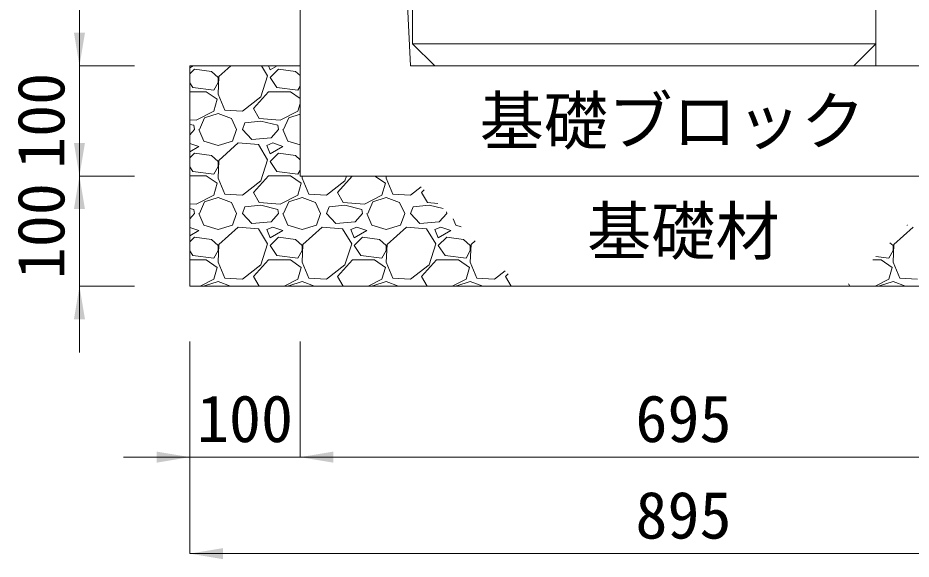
# Model space of a CAD drawing. Units: millimetres at full size. Extents: x 187207 to 255567, y 882048 to 905686.
# Drawn here: x 210387 to 211196, y 893093 to 893584 of the extents above; entities that cross this region are included whole.
import ezdxf
from ezdxf.enums import TextEntityAlignment as Align

# ---------------------------------------------------------------- set-up
doc = ezdxf.new("R2010")
doc.units = ezdxf.units.MM
doc.header["$LTSCALE"] = 20
for name, color, linetype, lineweight in [('パネックス', 2, 'Continuous', 13), ('基礎ブロック', 2, 'Continuous', 13), ('基礎材', 7, 'Continuous', 15), ('寸法線', 7, 'Continuous', 13), ('箱型U字側溝', 2, 'Continuous', 9), ('ﾊｯﾁﾝｸﾞ', 7, 'Continuous', 5)]:
    doc.layers.add(name, color=color, linetype=linetype, lineweight=lineweight)
doc.layers.add('文字', color=7, linetype='Continuous')
doc.styles.add('ＭＳ ゴシック', font='')
doc.styles.get('ＭＳ ゴシック').set_extended_font_data('MS Gothic')

# ---------------------------------------------------------------- blocks, each defined once
blk = doc.blocks.new('filled_arrow')
at = {"color": 0, "linetype": 'Continuous', "lineweight": -2}
blk.add_solid([(7.5, 1.25), (0, 0), (7.5, -1.25)], dxfattribs=at)

msp = doc.modelspace()

# ---------------------------------------------------------------- linework, layer by layer
at = {"layer": 'パネックス'}
for p, q in [((211164.37, 893540.37), (211164.37, 894215.37)), ((211234.37, 893540.37), (211164.37, 893540.37))]:
    msp.add_line(p, q, dxfattribs=at)
at = {"layer": '基礎ブロック'}
for p, q in [((210642.37, 893640.37), (210642.37, 893540.37)), ((210737.37, 893640.37), (210742.37, 893540.37)), ((210642.37, 893440.37), (210642.37, 893540.37)), ((210742.37, 893540.37), (211237.37, 893540.37)), ((210642.37, 893440.37), (211337.37, 893440.37))]:
    msp.add_line(p, q, dxfattribs=at)
at = {"layer": '基礎材'}
for p, q in [((210542.37, 893540.37), (210542.37, 893340.37)), ((210542.37, 893540.37), (210642.37, 893540.37)), ((210542.37, 893340.37), (211437.37, 893340.37))]:
    msp.add_line(p, q, dxfattribs=at)
at = {"layer": '寸法線'}
for p, q in [((211164.37, 893565.37), (211164.37, 893614.89)), ((210442.35, 893380.37), (210442.35, 893600.37)), ((210492.37, 893540.37), (210442.35, 893540.37)), ((210442.35, 893280.37), (210442.35, 893500.37)), ((210492.35, 893440.37), (210442.35, 893440.37)), ((210492.35, 893440.37), (210442.35, 893440.37)), ((210492.37, 893340.37), (210442.35, 893340.37)), ((210542.37, 893290.37), (210542.37, 893185.43)), ((210542.37, 893290.37), (210542.37, 893097.93)), ((210642.37, 893290.37), (210642.37, 893185.43)), ((210642.37, 893290.37), (210642.37, 893185.43)), ((210482.37, 893185.43), (210702.37, 893185.43)), ((210642.37, 893185.43), (211337.37, 893185.43)), ((211437.37, 893097.93), (210542.37, 893097.93))]:
    msp.add_line(p, q, dxfattribs=at)
at = {"layer": '箱型U字側溝'}
msp.add_line((210744.37, 893560.37), (211164.37, 893560.37), dxfattribs=at)
at = {"layer": '箱型U字側溝', "lineweight": 13}
msp.add_lwpolyline([(210829.37, 894120.37), (210793.37, 894140.37), (210789.37, 894215.37), (210747.37, 894215.37), (210744.37, 894212.37), (210744.37, 893560.37), (210764.37, 893540.37), (211144.37, 893540.37), (211164.37, 893560.37), (211164.37, 894212.37), (211161.37, 894215.37), (211119.37, 894215.37), (211115.37, 894140.37), (211079.37, 894120.37), (211077.37, 894080.37), (211104.37, 894015.37), (211091.2, 893668.47)], dxfattribs=at)
at = {"layer": 'ﾊｯﾁﾝｸﾞ'}
for p, q in [((210542.35, 893538.61), (210545.28, 893540.37)), ((210546.65, 893537.39), (210542.35, 893533.08)), ((210561.89, 893535.1), (210546.65, 893537.39)), ((210579.53, 893540.37), (210568.75, 893530.53)), ((210612.95, 893531.29), (210607.4, 893540.37)), ((210613.74, 893540.37), (210615.23, 893536.62)), ((210615.23, 893536.62), (210621.48, 893540.37)), ((210622.85, 893537.39), (210615.23, 893529.77)), ((210638.09, 893535.1), (210622.85, 893537.39)), ((210567.99, 893529.77), (210561.89, 893535.1)), ((210568.75, 893530.53), (210567.99, 893514.53)), ((210567.99, 893525.19), (210567.99, 893529.77)), ((210606.85, 893512.24), (210612.95, 893531.29)), ((210615.23, 893529.77), (210621.33, 893520.62)), ((210642.35, 893531.38), (210638.09, 893535.1)), ((210542.35, 893524.79), (210545.13, 893520.62)), ((210545.13, 893520.62), (210564.18, 893518.34)), ((210564.18, 893518.34), (210567.99, 893525.19)), ((210621.33, 893520.62), (210640.38, 893518.34)), ((210640.38, 893518.34), (210642.35, 893521.88)), ((210542.35, 893516.81), (210557.32, 893516.81)), ((210557.32, 893516.81), (210567.23, 893509.95)), ((210567.99, 893514.53), (210574.09, 893500.05)), ((210590.09, 893499.29), (210606.85, 893512.24)), ((210599.99, 893501.57), (210613.71, 893516.81)), ((210613.71, 893516.81), (210633.52, 893516.81)), ((210633.52, 893516.81), (210642.35, 893510.7)), ((210567.23, 893509.95), (210564.18, 893499.29)), ((210642.35, 893506.18), (210640.38, 893499.29)), ((210564.18, 893499.29), (210548.18, 893490.9)), ((210555.8, 893493.19), (210567.99, 893497)), ((210567.99, 893497), (210580.18, 893492.43)), ((210574.09, 893500.05), (210590.09, 893499.29)), ((210605.33, 893492.43), (210599.99, 893501.57)), ((210640.38, 893499.29), (210624.38, 893490.9)), ((210632, 893493.19), (210642.35, 893496.42)), ((210548.18, 893490.9), (210542.35, 893491.37)), ((210551.23, 893482.52), (210555.8, 893493.19)), ((210580.18, 893492.43), (210584.75, 893482.52)), ((210590.09, 893482.52), (210592.37, 893488.62)), ((210606.85, 893490.14), (210592.37, 893488.62)), ((210624.38, 893490.9), (210605.33, 893492.43)), ((210622.09, 893486.33), (210606.85, 893490.14)), ((210627.43, 893482.52), (210632, 893493.19)), ((210545.89, 893486.33), (210542.35, 893487.22)), ((210546.65, 893482.52), (210542.35, 893477.74)), ((210546.65, 893482.52), (210545.89, 893486.33)), ((210550.46, 893482.52), (210555.04, 893471.85)), ((210580.94, 893471.85), (210584.75, 893482.52)), ((210598.47, 893473.38), (210590.09, 893482.52)), ((210622.85, 893482.52), (210616, 893474.9)), ((210622.85, 893482.52), (210622.09, 893486.33)), ((210626.66, 893482.52), (210631.24, 893471.85)), ((210555.04, 893471.85), (210567.99, 893468.04)), ((210567.99, 893468.04), (210580.94, 893471.85)), ((210616, 893474.9), (210598.47, 893473.38)), ((210631.24, 893471.85), (210642.35, 893468.59)), ((210550.46, 893467.28), (210542.35, 893469.99)), ((210542.35, 893462.41), (210550.46, 893467.28)), ((210586.28, 893470.33), (210568.75, 893454.33)), ((210604.57, 893468.81), (210586.28, 893470.33)), ((210612.95, 893455.09), (210604.57, 893468.81)), ((210617.52, 893470.33), (210612.19, 893468.04)), ((210612.19, 893468.04), (210615.23, 893460.42)), ((210615.23, 893460.42), (210626.66, 893467.28)), ((210626.66, 893467.28), (210617.52, 893470.33)), ((210546.65, 893461.19), (210542.35, 893456.88)), ((210561.89, 893458.9), (210546.65, 893461.19)), ((210567.99, 893453.57), (210561.89, 893458.9)), ((210622.85, 893461.19), (210615.23, 893453.57)), ((210638.09, 893458.9), (210622.85, 893461.19)), ((210642.35, 893455.18), (210638.09, 893458.9)), ((210542.35, 893448.59), (210545.13, 893444.42)), ((210564.18, 893442.14), (210567.99, 893448.99)), ((210568.75, 893454.33), (210567.99, 893438.33)), ((210567.99, 893448.99), (210567.99, 893453.57)), ((210606.85, 893436.04), (210612.95, 893455.09)), ((210615.23, 893453.57), (210621.33, 893444.42)), ((210542.35, 893440.61), (210557.32, 893440.61)), ((210545.13, 893444.42), (210564.18, 893442.14)), ((210557.32, 893440.61), (210567.23, 893433.75)), ((210599.99, 893425.37), (210613.71, 893440.61)), ((210613.71, 893440.61), (210633.52, 893440.61)), ((210621.33, 893444.42), (210640.38, 893442.14)), ((210633.52, 893440.61), (210643.43, 893433.75)), ((210640.38, 893442.14), (210642.35, 893445.68)), ((210644.29, 893440.37), (210644.19, 893438.33)), ((210676.19, 893425.37), (210689.69, 893440.37)), ((210683.05, 893436.04), (210684.44, 893440.37)), ((210710.07, 893440.37), (210719.63, 893433.75)), ((210720.49, 893440.37), (210720.39, 893438.33)), ((210567.23, 893433.75), (210564.18, 893423.09)), ((210567.99, 893438.33), (210574.09, 893423.85)), ((210590.09, 893423.09), (210606.85, 893436.04)), ((210643.43, 893433.75), (210640.38, 893423.09)), ((210644.19, 893438.33), (210650.29, 893423.85)), ((210666.29, 893423.09), (210683.05, 893436.04)), ((210719.63, 893433.75), (210716.58, 893423.09)), ((210720.39, 893438.33), (210726.49, 893423.85)), ((210564.18, 893423.09), (210548.18, 893414.7)), ((210574.09, 893423.85), (210590.09, 893423.09)), ((210605.33, 893416.23), (210599.99, 893425.37)), ((210640.38, 893423.09), (210624.38, 893414.7)), ((210650.29, 893423.85), (210666.29, 893423.09)), ((210681.53, 893416.23), (210676.19, 893425.37)), ((210716.58, 893423.09), (210700.58, 893414.7)), ((210726.49, 893423.85), (210742.49, 893423.09)), ((210742.49, 893423.09), (210752.16, 893430.56)), ((210752.39, 893425.37), (210754.74, 893427.98)), ((210757.73, 893416.23), (210752.39, 893425.37)), ((210548.18, 893414.7), (210542.35, 893415.17)), ((210551.23, 893406.32), (210555.8, 893416.99)), ((210555.8, 893416.99), (210567.99, 893420.8)), ((210567.99, 893420.8), (210580.18, 893416.23)), ((210580.18, 893416.23), (210584.75, 893406.32)), ((210624.38, 893414.7), (210605.33, 893416.23)), ((210627.43, 893406.32), (210632, 893416.99)), ((210632, 893416.99), (210644.19, 893420.8)), ((210644.19, 893420.8), (210656.38, 893416.23)), ((210656.38, 893416.23), (210660.95, 893406.32)), ((210700.58, 893414.7), (210681.53, 893416.23)), ((210703.63, 893406.32), (210708.2, 893416.99)), ((210708.2, 893416.99), (210720.39, 893420.8)), ((210720.39, 893420.8), (210732.58, 893416.23)), ((210732.58, 893416.23), (210737.15, 893406.32)), ((210767.25, 893415.47), (210757.73, 893416.23)), ((210545.89, 893410.13), (210542.35, 893411.02)), ((210546.65, 893406.32), (210545.89, 893410.13)), ((210590.09, 893406.32), (210592.37, 893412.42)), ((210606.85, 893413.94), (210592.37, 893412.42)), ((210622.09, 893410.13), (210606.85, 893413.94)), ((210622.85, 893406.32), (210622.09, 893410.13)), ((210666.29, 893406.32), (210668.57, 893412.42)), ((210683.05, 893413.94), (210668.57, 893412.42)), ((210698.29, 893410.13), (210683.05, 893413.94)), ((210699.05, 893406.32), (210698.29, 893410.13)), ((210742.49, 893406.32), (210744.77, 893412.42)), ((210759.25, 893413.94), (210744.77, 893412.42)), ((210771.95, 893410.77), (210759.25, 893413.94)), ((210775.25, 893406.32), (210774.97, 893407.75)), ((210546.65, 893406.32), (210542.35, 893401.54)), ((210550.46, 893406.32), (210555.04, 893395.65)), ((210580.94, 893395.65), (210584.75, 893406.32)), ((210598.47, 893397.18), (210590.09, 893406.32)), ((210616, 893398.7), (210598.47, 893397.18)), ((210622.85, 893406.32), (210616, 893398.7)), ((210626.66, 893406.32), (210631.24, 893395.65)), ((210657.14, 893395.65), (210660.95, 893406.32)), ((210674.67, 893397.18), (210666.29, 893406.32)), ((210692.2, 893398.7), (210674.67, 893397.18)), ((210699.05, 893406.32), (210692.2, 893398.7)), ((210702.86, 893406.32), (210707.44, 893395.65)), ((210733.34, 893395.65), (210737.15, 893406.32)), ((210750.87, 893397.18), (210742.49, 893406.32)), ((210768.4, 893398.7), (210750.87, 893397.18)), ((210775.25, 893406.32), (210768.4, 893398.7)), ((210781.06, 893401.66), (210783.64, 893395.65)), ((210550.46, 893391.08), (210542.35, 893393.79)), ((210542.35, 893386.21), (210550.46, 893391.08)), ((210555.04, 893395.65), (210567.99, 893391.84)), ((210567.99, 893391.84), (210580.94, 893395.65)), ((210586.28, 893394.13), (210568.75, 893378.13)), ((210604.57, 893392.61), (210586.28, 893394.13)), ((210612.95, 893378.89), (210604.57, 893392.61)), ((210617.52, 893394.13), (210612.19, 893391.84)), ((210612.19, 893391.84), (210615.23, 893384.22)), ((210615.23, 893384.22), (210626.66, 893391.08)), ((210626.66, 893391.08), (210617.52, 893394.13)), ((210631.24, 893395.65), (210644.19, 893391.84)), ((210644.19, 893391.84), (210657.14, 893395.65)), ((210662.48, 893394.13), (210644.95, 893378.13)), ((210680.77, 893392.61), (210662.48, 893394.13)), ((210689.15, 893378.89), (210680.77, 893392.61)), ((210693.72, 893394.13), (210688.39, 893391.84)), ((210688.39, 893391.84), (210691.43, 893384.22)), ((210691.43, 893384.22), (210702.86, 893391.08)), ((210702.86, 893391.08), (210693.72, 893394.13)), ((210707.44, 893395.65), (210720.39, 893391.84)), ((210720.39, 893391.84), (210733.34, 893395.65)), ((210738.68, 893394.13), (210721.15, 893378.13)), ((210756.97, 893392.61), (210738.68, 893394.13)), ((210765.35, 893378.89), (210756.97, 893392.61)), ((210769.92, 893394.13), (210764.59, 893391.84)), ((210764.59, 893391.84), (210767.63, 893384.22)), ((210767.63, 893384.22), (210779.06, 893391.08)), ((210779.06, 893391.08), (210769.92, 893394.13)), ((210783.64, 893395.65), (210788.5, 893394.22)), ((211198.1, 893394.13), (211180.58, 893378.13)), ((211192.61, 893395.61), (211192.77, 893395.65)), ((211192.77, 893395.65), (211192.83, 893395.83)), ((210546.65, 893384.99), (210542.35, 893380.68)), ((210561.89, 893382.7), (210546.65, 893384.99)), ((210567.99, 893377.37), (210561.89, 893382.7)), ((210622.85, 893384.99), (210615.23, 893377.37)), ((210638.09, 893382.7), (210622.85, 893384.99)), ((210644.19, 893377.37), (210638.09, 893382.7)), ((210699.05, 893384.99), (210691.43, 893377.37)), ((210714.29, 893382.7), (210699.05, 893384.99)), ((210720.39, 893377.37), (210714.29, 893382.7)), ((210775.25, 893384.99), (210767.63, 893377.37)), ((210790.49, 893382.7), (210775.25, 893384.99)), ((210796.59, 893377.37), (210790.49, 893382.7)), ((210568.75, 893378.13), (210567.99, 893362.13)), ((210567.99, 893372.79), (210567.99, 893377.37)), ((210606.85, 893359.84), (210612.95, 893378.89)), ((210615.23, 893377.37), (210621.33, 893368.22)), ((210644.95, 893378.13), (210644.19, 893362.13)), ((210644.19, 893372.79), (210644.19, 893377.37)), ((210683.05, 893359.84), (210689.15, 893378.89)), ((210691.43, 893377.37), (210697.53, 893368.22)), ((210721.15, 893378.13), (210720.39, 893362.13)), ((210720.39, 893372.79), (210720.39, 893377.37)), ((210759.25, 893359.84), (210765.35, 893378.89)), ((210767.63, 893377.37), (210773.73, 893368.22)), ((210797.35, 893378.13), (210796.59, 893362.13)), ((210796.59, 893372.79), (210796.59, 893377.37)), ((210801.14, 893381.58), (210797.35, 893378.13)), ((211179.81, 893377.37), (211176.91, 893379.91)), ((211180.58, 893378.13), (211179.81, 893362.13)), ((211179.81, 893372.79), (211179.81, 893377.37)), ((210542.35, 893372.39), (210545.13, 893368.22)), ((210545.13, 893368.22), (210564.18, 893365.94)), ((210564.18, 893365.94), (210567.99, 893372.79)), ((210621.33, 893368.22), (210640.38, 893365.94)), ((210640.38, 893365.94), (210644.19, 893372.79)), ((210697.53, 893368.22), (210716.58, 893365.94)), ((210716.58, 893365.94), (210720.39, 893372.79)), ((210773.73, 893368.22), (210792.78, 893365.94)), ((210792.78, 893365.94), (210796.59, 893372.79)), ((211164.34, 893367.34), (211176, 893365.94)), ((211176, 893365.94), (211179.81, 893372.79)), ((210542.35, 893364.41), (210557.32, 893364.41)), ((210557.32, 893364.41), (210567.23, 893357.55)), ((210567.99, 893362.13), (210574.09, 893347.65)), ((210590.09, 893346.89), (210606.85, 893359.84)), ((210599.99, 893349.17), (210613.71, 893364.41)), ((210613.71, 893364.41), (210633.52, 893364.41)), ((210633.52, 893364.41), (210643.43, 893357.55)), ((210644.19, 893362.13), (210650.29, 893347.65)), ((210666.29, 893346.89), (210683.05, 893359.84)), ((210676.19, 893349.17), (210689.91, 893364.41)), ((210689.91, 893364.41), (210709.72, 893364.41)), ((210709.72, 893364.41), (210719.63, 893357.55)), ((210720.39, 893362.13), (210726.49, 893347.65)), ((210742.49, 893346.89), (210759.25, 893359.84)), ((210752.39, 893349.17), (210766.11, 893364.41)), ((210766.11, 893364.41), (210785.92, 893364.41)), ((210785.92, 893364.41), (210795.83, 893357.55)), ((210796.59, 893362.13), (210802.69, 893347.65)), ((211161.42, 893364.41), (211169.15, 893364.41)), ((211169.15, 893364.41), (211179.05, 893357.55)), ((211179.81, 893362.13), (211185.91, 893347.65)), ((210567.23, 893357.55), (210564.18, 893346.89)), ((210643.43, 893357.55), (210640.38, 893346.89)), ((210719.63, 893357.55), (210716.58, 893346.89)), ((210795.83, 893357.55), (210792.78, 893346.89)), ((210818.69, 893346.89), (210828.36, 893354.36)), ((210828.59, 893349.17), (210830.94, 893351.78)), ((211179.05, 893357.55), (211176, 893346.89)), ((210564.18, 893346.89), (210551.74, 893340.37)), ((210555.8, 893340.79), (210567.99, 893344.6)), ((210567.99, 893344.6), (210579.27, 893340.37)), ((210574.09, 893347.65), (210590.09, 893346.89)), ((210605.13, 893340.37), (210599.99, 893349.17)), ((210640.38, 893346.89), (210627.94, 893340.37)), ((210632, 893340.79), (210644.19, 893344.6)), ((210644.19, 893344.6), (210655.47, 893340.37)), ((210650.29, 893347.65), (210666.29, 893346.89)), ((210681.33, 893340.37), (210676.19, 893349.17)), ((210716.58, 893346.89), (210704.14, 893340.37)), ((210708.2, 893340.79), (210720.39, 893344.6)), ((210720.39, 893344.6), (210731.67, 893340.37)), ((210726.49, 893347.65), (210742.49, 893346.89)), ((210757.53, 893340.37), (210752.39, 893349.17)), ((210792.78, 893346.89), (210780.34, 893340.37)), ((210784.4, 893340.79), (210796.59, 893344.6)), ((210796.59, 893344.6), (210807.87, 893340.37)), ((210802.69, 893347.65), (210818.69, 893346.89)), ((210833.73, 893340.37), (210828.59, 893349.17)), ((211140.75, 893340.37), (211139.51, 893342.5)), ((211176, 893346.89), (211163.57, 893340.37)), ((211167.62, 893340.79), (211179.81, 893344.6)), ((211179.81, 893344.6), (211191.09, 893340.37)), ((211185.91, 893347.65), (211201.91, 893346.89)), ((210555.62, 893340.37), (210555.8, 893340.79)), ((210631.82, 893340.37), (210632, 893340.79)), ((210708.02, 893340.37), (210708.2, 893340.79)), ((210784.22, 893340.37), (210784.4, 893340.79)), ((211167.44, 893340.37), (211167.62, 893340.79))]:
    msp.add_line(p, q, dxfattribs=at)

# ---------------------------------------------------------------- block references
at = {"layer": '寸法線', "xscale": 4, "yscale": 4}
for p, rotation in [((210442.35, 893540.37), 90), ((210442.35, 893440.37), 90), ((210442.35, 893440.37), 270), ((210442.35, 893340.37), 270), ((210542.37, 893185.43), 180)]:
    msp.add_blockref('filled_arrow', p, dxfattribs=dict(at, rotation=rotation))
for p in [(210642.37, 893185.43), (210642.37, 893185.43), (210542.37, 893097.93)]:
    msp.add_blockref('filled_arrow', p, dxfattribs=at)

# ---------------------------------------------------------------- texts
at = {"layer": '寸法線', "style": 'ＭＳ ゴシック'}
for p in [(210407.35, 893490.37), (210407.35, 893390.37)]:
    msp.add_text('100', height=42.72, rotation=90, dxfattribs=at).set_placement(p, align=Align.MIDDLE_CENTER)
for s, p in [('基礎材', (210989.78, 893390.37)), ('100', (210592.37, 893220.43)), ('695', (210989.87, 893220.43)), ('895', (210989.87, 893132.93))]:
    msp.add_text(s, height=42.72, dxfattribs=at).set_placement(p, align=Align.MIDDLE_CENTER)
at = {"layer": '文字', "style": 'ＭＳ ゴシック'}
msp.add_text('基礎ブロック', height=42.72, dxfattribs=at).set_placement((210979.85, 893490.37), align=Align.MIDDLE_CENTER)

doc.saveas('drawing.dxf')
